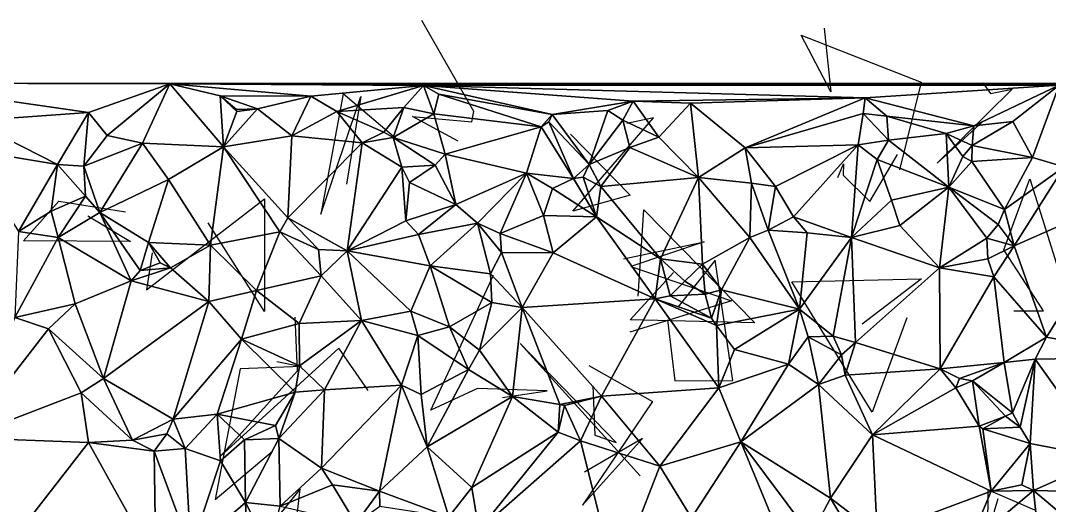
# Model space of a CAD drawing. Header units: metres. Extents: x -15.6 to 15.9, y -15.6 to 15.8.
# Drawn here: x -8.65 to 4.47, y 9.6 to 15.78 of the extents above; entities that cross this region are included whole.
import ezdxf

# ---------------------------------------------------------------- set-up
doc = ezdxf.new("R2010")
doc.units = ezdxf.units.M
doc.layers.add('CRACKS', color=1, linetype='Continuous')
doc.layers.add('STREET_MESH', color=7, linetype='Continuous')

msp = doc.modelspace()

# ---------------------------------------------------------------- linework, layer by layer
at = {"layer": 'CRACKS'}
for points in [[(-3.071, 14.246, 0.1), (-3.654, 14.56, 0.1), (-2.895, 14.493, 0.1), (-2.869, 14.627, 0.1), (-3.532, 15.785, 0.1)], [(1.6, 15.688, 0.1), (1.683, 14.878, 0.1), (1.304, 15.597, 0.1), (2.838, 15, 0.1), (2.561, 13.884, 0.1)], [(3.624, 14.993, 0.1), (3.723, 14.856, 0.1), (3.998, 14.912, 0.1), (3.039, 13.968, 0.1), (3.624, 14.5, 0.1)], [(-3.811, 14.233, 0.1), (-4.537, 14.849, 0.1), (-4.821, 13.318, 0.1), (-4.313, 14.815, 0.1), (-4.495, 13.7, 0.1)], [(-1.635, 14.335, 0.1), (-0.877, 13.561, 0.1), (-1.608, 13.357, 0.1), (-0.577, 14.547, 0.1), (-0.917, 14.473, 0.1)], [(1.775, 13.785, 0.1), (1.847, 13.957, 0.1), (1.84, 13.813, 0.1), (2.18, 13.478, 0.1), (2.535, 14.078, 0.1)], [(4.018, 12.083, 0.1), (4.398, 12.084, 0.1), (3.892, 12.861, 0.1), (4.223, 13.769, 0.1), (4.79, 11.964, 0.1)], [(-7.795, 13.295, 0.1), (-7.251, 12.968, 0.1), (-8.615, 12.977, 0.1), (-8.164, 13.484, 0.1), (-7.313, 13.345, 0.1)], [(-6.973, 12.823, 0.1), (-7.046, 12.352, 0.1), (-5.541, 13.511, 0.1), (-5.54, 12.075, 0.1), (-6.259, 13.207, 0.1)], [(-0.773, 12.273, 0.1), (-0.7, 13.37, 0.1), (0.716, 11.933, 0.1), (-0.874, 11.968, 0.1), (-0.321, 12.575, 0.1)], [(-0.961, 12.746, 0.1), (0.069, 12.966, 0.1), (-0.867, 12.65, 0.1), (0.417, 12.212, 0.1), (-0.88, 11.813, 0.1)], [(-0.399, 11.968, 0.1), (-0.304, 11.193, 0.1), (0.432, 11.197, 0.1), (0.209, 12.729, 0.1), (-0.267, 12.131, 0.1)], [(-2.505, 10.978, 0.1), (-1.936, 11.065, 0.1), (-2.821, 11.095, 0.1), (-3.417, 10.819, 0.1), (-2.621, 12.54, 0.1)], [(2.653, 11.993, 0.1), (2.21, 10.793, 0.1), (1.187, 12.454, 0.1), (2.839, 12.494, 0.1), (2.083, 11.916, 0.1)], [(-4.216, 11.068, 0.1), (-4.594, 11.608, 0.1), (-6.106, 10.226, 0.1), (-5.118, 11.319, 0.1), (-5.151, 12.003, 0.1)], [(-1.351, 11.128, 0.1), (-1.325, 10.501, 0.1), (-1.054, 10.407, 0.1), (-2.28, 11.667, 0.1), (-0.747, 9.98, 0.1)], [(-5.385, 11.439, 0.1), (-5.067, 11.374, 0.1), (-5.851, 11.344, 0.1), (-6.17, 9.677, 0.1), (-5.44, 10.297, 0.1)], [(-1.404, 11.386, 0.1), (-0.591, 10.93, 0.1), (-1.483, 9.608, 0.1), (-0.717, 10.456, 0.1), (-1.46, 10.026, 0.1)], [(-5.249, 8.349, 0.1), (-5.087, 9.816, 0.1), (-6.152, 8.488, 0.1), (-5.227, 8.227, 0.1), (-5.898, 9.137, 0.1)], [(4.288, 9.544, 0.1), (3.689, 9.801, 0.1), (3.676, 8.267, 0.1), (3.772, 9.533, 0.1), (3.819, 9.69, 0.1)]]:
    msp.add_polyline3d(points, dxfattribs=at)
at = {"layer": 'STREET_MESH'}
for points in [[(-6.746, 14.979), (14.192, 14.983), (-10.381, 14.985)], [(-7.786, 14.613), (-6.746, 14.979), (-10.381, 14.985)], [(-9.276, 14.508), (-7.786, 14.613), (-10.381, 14.985)], [(-7.786, 14.613), (-7.549, 14.318), (-6.746, 14.979)], [(-7.549, 14.318), (-7.095, 14.22), (-6.746, 14.979)], [(-7.095, 14.22), (-6.064, 14.177), (-6.746, 14.979)], [(14.192, 14.983), (-6.746, 14.979), (4.596, 14.963)], [(-6.746, 14.979), (-3.514, 14.957), (4.596, 14.963)], [(-6.746, 14.979), (-6.064, 14.177), (-6.106, 14.825)], [(-4.951, 14.822), (-6.746, 14.979), (-6.106, 14.825)], [(-4.951, 14.822), (-3.514, 14.957), (-6.746, 14.979)], [(-3.514, 14.957), (2.124, 14.798), (4.596, 14.963)], [(2.124, 14.798), (3.508, 14.441), (4.596, 14.963)], [(3.508, 14.441), (4.007, 14.499), (4.596, 14.963)], [(4.007, 14.499), (4.258, 14.041), (4.596, 14.963)], [(4.258, 14.041), (4.66, 13.922), (4.596, 14.963)], [(-4.951, 14.822), (-4.619, 14.625), (-3.514, 14.957)], [(-4.619, 14.625), (-3.763, 14.677), (-3.514, 14.957)], [(-3.763, 14.677), (-3.379, 14.595), (-3.514, 14.957)], [(2.124, 14.798), (-3.514, 14.957), (-0.837, 14.757)], [(-3.514, 14.957), (-1.871, 14.587), (-0.837, 14.757)], [(-3.317, 14.847), (-1.871, 14.587), (-3.514, 14.957)], [(-3.379, 14.595), (-3.317, 14.847), (-3.514, 14.957)], [(-3.379, 14.595), (-2.01, 14.431), (-3.317, 14.847)], [(-3.317, 14.847), (-2.01, 14.431), (-1.871, 14.587)], [(-6.064, 14.177), (-5.892, 14.627), (-6.106, 14.825)], [(-5.629, 14.661), (-4.951, 14.822), (-6.106, 14.825)], [(-5.896, 14.651), (-5.629, 14.661), (-6.106, 14.825)], [(-5.892, 14.627), (-5.896, 14.651), (-6.106, 14.825)], [(-4.951, 14.822), (-5.629, 14.661), (-5.193, 14.316)], [(-4.951, 14.822), (-5.193, 14.316), (-4.619, 14.625)], [(-1.871, 14.587), (-1.159, 14.638), (-0.837, 14.757)], [(-1.159, 14.638), (-0.97, 14.517), (-0.837, 14.757)], [(-0.97, 14.517), (-0.51, 14.297), (-0.837, 14.757)], [(-0.106, 14.732), (2.124, 14.798), (-0.837, 14.757)], [(-0.51, 14.297), (-0.106, 14.732), (-0.837, 14.757)], [(-0.51, 14.297), (-0.002, 13.783), (-0.106, 14.732)], [(-0.106, 14.732), (0.593, 14.162), (2.124, 14.798)], [(-0.002, 13.783), (0.593, 14.162), (-0.106, 14.732)], [(0.593, 14.162), (2.098, 14.601), (2.124, 14.798)], [(2.098, 14.601), (2.398, 14.565), (2.124, 14.798)], [(2.398, 14.565), (3.508, 14.441), (2.124, 14.798)], [(-7.786, 14.613), (-9.276, 14.508), (-8.179, 13.951)], [(-7.846, 13.929), (-7.786, 14.613), (-8.179, 13.951)], [(-7.846, 13.929), (-7.549, 14.318), (-7.786, 14.613)], [(-5.193, 14.316), (-5.629, 14.661), (-6.064, 14.177)], [(-5.629, 14.661), (-5.892, 14.627), (-6.064, 14.177)], [(-5.896, 14.651), (-5.892, 14.627), (-5.629, 14.661)], [(-5.193, 14.316), (-4.295, 14.228), (-4.619, 14.625)], [(-4.018, 14.362), (-3.763, 14.677), (-4.619, 14.625)], [(-4.295, 14.228), (-4.018, 14.362), (-4.619, 14.625)], [(-3.763, 14.677), (-4.018, 14.362), (-3.901, 14.296)], [(-3.379, 14.595), (-3.763, 14.677), (-3.901, 14.296)], [(-3.379, 14.595), (-3.901, 14.296), (-3.237, 14.08)], [(-2.01, 14.431), (-3.379, 14.595), (-3.237, 14.08)], [(-1.871, 14.587), (-2.01, 14.431), (-1.915, 14.496)], [(-1.871, 14.587), (-1.915, 14.496), (-1.397, 13.948)], [(-1.871, 14.587), (-1.397, 13.948), (-1.159, 14.638)], [(-1.397, 13.948), (-0.97, 14.517), (-1.159, 14.638)], [(2.098, 14.601), (0.593, 14.162), (2.032, 14.199)], [(2.418, 14.262), (2.098, 14.601), (2.032, 14.199)], [(2.098, 14.601), (2.418, 14.262), (2.398, 14.565)], [(-9.276, 14.508), (-9.332, 14.141), (-8.179, 13.951)], [(-2.01, 14.431), (-1.6, 13.772), (-1.915, 14.496)], [(-1.915, 14.496), (-1.6, 13.772), (-1.397, 13.948)], [(-1.397, 13.948), (-0.88, 14.167), (-0.97, 14.517)], [(-0.88, 14.167), (-0.51, 14.297), (-0.97, 14.517)], [(2.418, 14.262), (3.154, 14.346), (2.398, 14.565)], [(3.154, 14.346), (3.508, 14.441), (2.398, 14.565)], [(3.154, 14.346), (3.489, 14.192), (3.508, 14.441)], [(3.489, 14.192), (4.007, 14.499), (3.508, 14.441)], [(4.007, 14.499), (3.489, 14.192), (4.258, 14.041)], [(-7.549, 14.318), (-7.846, 13.929), (-7.095, 14.22)], [(-5.193, 14.316), (-6.064, 14.177), (-5.243, 13.269)], [(-4.295, 14.228), (-5.193, 14.316), (-5.243, 13.269)], [(-3.901, 14.296), (-4.018, 14.362), (-4.295, 14.228)], [(-2.01, 14.431), (-3.237, 14.08), (-2.198, 13.84)], [(-1.6, 13.772), (-2.01, 14.431), (-2.198, 13.84)], [(3.188, 13.662), (3.154, 14.346), (2.418, 14.262)], [(3.369, 14.052), (3.489, 14.192), (3.154, 14.346)], [(3.369, 14.052), (3.154, 14.346), (3.188, 13.662)], [(-7.846, 13.929), (-7.641, 13.338), (-7.095, 14.22)], [(-7.641, 13.338), (-6.765, 13.758), (-7.095, 14.22)], [(-7.095, 14.22), (-6.765, 13.758), (-6.064, 14.177)], [(-6.765, 13.758), (-6.231, 12.92), (-6.064, 14.177)], [(-6.231, 12.92), (-5.346, 13.093), (-6.064, 14.177)], [(-6.064, 14.177), (-5.346, 13.093), (-5.243, 13.269)], [(-4.484, 12.851), (-4.295, 14.228), (-5.243, 13.269)], [(-4.484, 12.851), (-3.787, 13.917), (-4.295, 14.228)], [(-3.787, 13.917), (-3.901, 14.296), (-4.295, 14.228)], [(-3.901, 14.296), (-3.361, 13.943), (-3.237, 14.08)], [(-3.787, 13.917), (-3.361, 13.943), (-3.901, 14.296)], [(-0.51, 14.297), (-0.88, 14.167), (-0.002, 13.783)], [(2.032, 14.199), (0.593, 14.162), (0.977, 13.669)], [(1.209, 13.282), (2.032, 14.199), (0.977, 13.669)], [(1.209, 13.282), (1.948, 13.021), (2.032, 14.199)], [(2.032, 14.199), (1.948, 13.021), (2.275, 14.014)], [(2.418, 14.262), (2.032, 14.199), (2.275, 14.014)], [(3.188, 13.662), (2.418, 14.262), (2.275, 14.014)], [(3.489, 14.192), (3.369, 14.052), (3.483, 13.987)], [(4.258, 14.041), (3.489, 14.192), (3.483, 13.987)], [(-9.332, 14.141), (-8.68, 13.097), (-8.179, 13.951)], [(-3.361, 13.943), (-3.1, 13.441), (-3.237, 14.08)], [(-3.237, 14.08), (-3.1, 13.441), (-2.198, 13.84)], [(-0.88, 14.167), (-1.397, 13.948), (-1.248, 13.671)], [(-0.002, 13.783), (-0.88, 14.167), (-1.248, 13.671)], [(0.593, 14.162), (-0.002, 13.783), (0.672, 13.713)], [(0.977, 13.669), (0.593, 14.162), (0.672, 13.713)], [(3.369, 14.052), (3.188, 13.662), (3.483, 13.987)], [(-8.68, 13.097), (-8.262, 13.356), (-8.179, 13.951)], [(-8.262, 13.356), (-7.823, 13.546), (-8.179, 13.951)], [(-7.823, 13.546), (-7.846, 13.929), (-8.179, 13.951)], [(-7.823, 13.546), (-7.641, 13.338), (-7.846, 13.929)], [(-3.787, 13.917), (-4.484, 12.851), (-3.738, 13.23)], [(-3.361, 13.943), (-3.787, 13.917), (-3.69, 13.72)], [(-3.787, 13.917), (-3.738, 13.23), (-3.69, 13.72)], [(-3.361, 13.943), (-3.69, 13.72), (-3.1, 13.441)], [(-1.6, 13.772), (-1.477, 13.788), (-1.397, 13.948)], [(-1.397, 13.948), (-1.477, 13.788), (-1.248, 13.671)], [(1.948, 13.021), (2.459, 13.496), (2.275, 14.014)], [(2.459, 13.496), (3.188, 13.662), (2.275, 14.014)], [(3.188, 13.662), (3.899, 13.377), (3.483, 13.987)], [(3.899, 13.377), (4.258, 14.041), (3.483, 13.987)], [(4.258, 14.041), (3.899, 13.377), (4.66, 13.922)], [(4.66, 13.922), (3.899, 13.377), (4.021, 12.913)], [(5.598, 13.604), (4.66, 13.922), (4.021, 12.913)], [(-3.1, 13.441), (-2.824, 13.202), (-2.198, 13.84)], [(-2.824, 13.202), (-2.534, 13.071), (-2.198, 13.84)], [(-2.534, 13.071), (-1.98, 13.298), (-2.198, 13.84)], [(-1.98, 13.298), (-1.865, 13.642), (-2.198, 13.84)], [(-1.865, 13.642), (-1.6, 13.772), (-2.198, 13.84)], [(-1.477, 13.788), (-1.6, 13.772), (-1.303, 13.283)], [(-1.477, 13.788), (-1.303, 13.283), (-1.248, 13.671)], [(-0.488, 12.749), (-0.002, 13.783), (-1.248, 13.671)], [(0.048, 12.68), (-0.002, 13.783), (-0.488, 12.749)], [(-0.002, 13.783), (0.653, 13.021), (0.672, 13.713)], [(0.048, 12.68), (0.653, 13.021), (-0.002, 13.783)], [(-6.765, 13.758), (-7.641, 13.338), (-7.021, 12.957)], [(-6.231, 12.92), (-6.765, 13.758), (-7.021, 12.957)], [(-3.69, 13.72), (-3.738, 13.23), (-3.1, 13.441)], [(-1.6, 13.772), (-1.865, 13.642), (-1.303, 13.283)], [(-1.303, 13.283), (-0.488, 12.749), (-1.248, 13.671)], [(0.653, 13.021), (0.883, 13.112), (0.672, 13.713)], [(0.883, 13.112), (0.977, 13.669), (0.672, 13.713)], [(0.883, 13.112), (1.209, 13.282), (0.977, 13.669)], [(2.564, 13.171), (3.188, 13.662), (2.459, 13.496)], [(2.564, 13.171), (3.071, 12.632), (3.188, 13.662)], [(3.188, 13.662), (3.071, 12.632), (3.673, 13.012)], [(3.819, 13.184), (3.188, 13.662), (3.673, 13.012)], [(3.819, 13.184), (3.899, 13.377), (3.188, 13.662)], [(-8.171, 13.019), (-7.823, 13.546), (-8.262, 13.356)], [(-8.171, 13.019), (-7.641, 13.338), (-7.823, 13.546)], [(-1.303, 13.283), (-1.865, 13.642), (-1.98, 13.298)], [(4.434, 11.748), (5.598, 13.604), (4.021, 12.913)], [(5.598, 13.604), (4.434, 11.748), (5.808, 11.495)], [(-3.1, 13.441), (-3.738, 13.23), (-3.576, 13.056)], [(-2.824, 13.202), (-3.1, 13.441), (-3.576, 13.056)], [(1.948, 13.021), (2.564, 13.171), (2.459, 13.496)], [(-8.171, 13.019), (-8.262, 13.356), (-8.68, 13.097)], [(-7.641, 13.338), (-8.171, 13.019), (-7.243, 12.466)], [(-7.641, 13.338), (-7.125, 12.597), (-7.021, 12.957)], [(-7.125, 12.597), (-7.641, 13.338), (-7.243, 12.466)], [(-5.346, 13.093), (-4.85, 12.865), (-5.243, 13.269)], [(-4.85, 12.865), (-4.484, 12.851), (-5.243, 13.269)], [(-1.98, 13.298), (-2.534, 13.071), (-1.859, 12.824)], [(-1.303, 13.283), (-1.98, 13.298), (-1.859, 12.824)], [(-0.556, 12.236), (-1.303, 13.283), (-1.859, 12.824)], [(-1.303, 13.283), (-0.556, 12.236), (-0.488, 12.749)], [(1.209, 13.282), (0.883, 13.112), (1.383, 13.078)], [(1.948, 13.021), (1.209, 13.282), (1.383, 13.078)], [(3.899, 13.377), (3.819, 13.184), (4.021, 12.913)], [(-3.738, 13.23), (-4.484, 12.851), (-3.576, 13.056)], [(-3.425, 12.656), (-2.824, 13.202), (-3.576, 13.056)], [(-2.824, 13.202), (-3.425, 12.656), (-2.656, 12.556)], [(-2.824, 13.202), (-2.518, 12.827), (-2.534, 13.071)], [(-2.518, 12.827), (-2.824, 13.202), (-2.656, 12.556)], [(3.071, 12.632), (2.564, 13.171), (1.948, 13.021)], [(3.819, 13.184), (3.673, 13.012), (4.021, 12.913)], [(-8.726, 11.999), (-8.171, 13.019), (-8.68, 13.097)], [(-7.954, 12.174), (-8.171, 13.019), (-8.726, 11.999)], [(-8.171, 13.019), (-7.954, 12.174), (-7.243, 12.466)], [(-5.346, 13.093), (-6.231, 12.92), (-5.644, 12.342)], [(-4.819, 12.532), (-5.346, 13.093), (-5.644, 12.342)], [(-4.85, 12.865), (-5.346, 13.093), (-4.819, 12.532)], [(-4.484, 12.851), (-3.425, 12.656), (-3.576, 13.056)], [(-2.534, 13.071), (-2.518, 12.827), (-1.859, 12.824)], [(0.653, 13.021), (0.048, 12.68), (0.288, 12.351)], [(1.283, 12.106), (0.653, 13.021), (0.288, 12.351)], [(0.883, 13.112), (0.653, 13.021), (1.283, 12.106)], [(1.383, 13.078), (0.883, 13.112), (1.283, 12.106)], [(1.948, 13.021), (1.383, 13.078), (1.283, 12.106)], [(1.716, 11.761), (1.948, 13.021), (1.283, 12.106)], [(1.948, 13.021), (1.716, 11.761), (1.999, 11.68)], [(3.071, 12.632), (1.948, 13.021), (1.999, 11.68)], [(3.071, 12.632), (3.689, 12.747), (3.673, 13.012)], [(3.673, 13.012), (3.689, 12.747), (4.021, 12.913)], [(-7.125, 12.597), (-6.872, 12.698), (-7.021, 12.957)], [(-6.741, 12.631), (-6.231, 12.92), (-7.021, 12.957)], [(-6.872, 12.698), (-6.741, 12.631), (-7.021, 12.957)], [(-6.741, 12.631), (-6.25, 12.204), (-6.231, 12.92)], [(-6.231, 12.92), (-6.25, 12.204), (-5.644, 12.342)], [(-4.484, 12.851), (-4.85, 12.865), (-4.819, 12.532)], [(3.689, 12.747), (3.764, 12.518), (4.021, 12.913)], [(3.764, 12.518), (4.434, 11.748), (4.021, 12.913)], [(-4.484, 12.851), (-4.819, 12.532), (-4.301, 11.962)], [(-3.674, 12.082), (-4.484, 12.851), (-4.301, 11.962)], [(-3.425, 12.656), (-4.484, 12.851), (-3.674, 12.082)], [(-2.254, 12.128), (-2.518, 12.827), (-2.656, 12.556)], [(-2.518, 12.827), (-2.254, 12.128), (-1.859, 12.824)], [(-2.254, 12.128), (-0.556, 12.236), (-1.859, 12.824)], [(-0.556, 12.236), (-0.365, 12.277), (-0.488, 12.749)], [(-0.365, 12.277), (-0.177, 12.463), (-0.488, 12.749)], [(-0.177, 12.463), (0.048, 12.68), (-0.488, 12.749)], [(3.764, 12.518), (3.689, 12.747), (3.071, 12.632)], [(-6.741, 12.631), (-7.243, 12.466), (-6.25, 12.204)], [(-6.741, 12.631), (-7.125, 12.597), (-7.243, 12.466)], [(-6.872, 12.698), (-7.125, 12.597), (-6.741, 12.631)], [(-3.425, 12.656), (-3.674, 12.082), (-3.179, 11.882)], [(-3.425, 12.656), (-2.642, 12.189), (-2.656, 12.556)], [(-2.642, 12.189), (-3.425, 12.656), (-3.179, 11.882)], [(-0.177, 12.463), (0.082, 12.295), (0.048, 12.68)], [(0.048, 12.68), (0.082, 12.295), (0.288, 12.351)], [(3.078, 11.343), (3.071, 12.632), (1.999, 11.68)], [(3.764, 12.518), (3.071, 12.632), (3.078, 11.343)], [(-5.098, 11.921), (-4.819, 12.532), (-5.644, 12.342)], [(-4.819, 12.532), (-5.098, 11.921), (-4.301, 11.962)], [(-2.642, 12.189), (-2.254, 12.128), (-2.656, 12.556)], [(3.764, 12.518), (3.078, 11.343), (3.895, 11.425)], [(4.434, 11.748), (3.764, 12.518), (3.895, 11.425)], [(-7.954, 12.174), (-7.596, 11.22), (-7.243, 12.466)], [(-7.243, 12.466), (-7.596, 11.22), (-6.25, 12.204)], [(-6.25, 12.204), (-5.833, 11.722), (-5.644, 12.342)], [(-5.833, 11.722), (-5.098, 11.921), (-5.644, 12.342)], [(0.082, 12.295), (-0.177, 12.463), (-0.365, 12.277)], [(0.082, 12.295), (0.164, 11.989), (0.288, 12.351)], [(0.164, 11.989), (0.227, 11.897), (0.288, 12.351)], [(0.227, 11.897), (1.283, 12.106), (0.288, 12.351)], [(-1.241, 10.997), (-0.556, 12.236), (-2.254, 12.128)], [(-0.556, 12.236), (-1.241, 10.997), (0.255, 11.103)], [(-0.365, 12.277), (-0.556, 12.236), (0.164, 11.989)], [(0.227, 11.897), (-0.556, 12.236), (0.255, 11.103)], [(-0.556, 12.236), (0.227, 11.897), (0.164, 11.989)], [(0.082, 12.295), (-0.365, 12.277), (0.164, 11.989)], [(-8.296, 11.856), (-7.954, 12.174), (-8.726, 11.999)], [(-7.596, 11.22), (-7.954, 12.174), (-8.296, 11.856)], [(-7.596, 11.22), (-6.704, 10.704), (-6.25, 12.204)], [(-6.704, 10.704), (-5.833, 11.722), (-6.25, 12.204)], [(-3.674, 12.082), (-4.301, 11.962), (-3.585, 11.769)], [(-3.179, 11.882), (-3.674, 12.082), (-3.585, 11.769)], [(-2.642, 12.189), (-3.179, 11.882), (-2.797, 11.583)], [(-2.254, 12.128), (-2.642, 12.189), (-2.797, 11.583)], [(-2.375, 10.993), (-2.254, 12.128), (-2.797, 11.583)], [(-2.375, 10.993), (-1.772, 10.888), (-2.254, 12.128)], [(-1.772, 10.888), (-1.241, 10.997), (-2.254, 12.128)], [(0.227, 11.897), (0.454, 11.592), (1.283, 12.106)], [(0.454, 11.592), (1.143, 11.406), (1.283, 12.106)], [(1.143, 11.406), (1.396, 11.753), (1.283, 12.106)], [(1.396, 11.753), (1.716, 11.761), (1.283, 12.106)], [(-8.296, 11.856), (-8.726, 11.999), (-9.376, 10.465)], [(-5.098, 11.921), (-5.095, 11.382), (-4.301, 11.962)], [(-5.095, 11.382), (-4.775, 11.079), (-4.301, 11.962)], [(-4.775, 11.079), (-3.793, 11.136), (-4.301, 11.962)], [(-4.301, 11.962), (-3.793, 11.136), (-3.585, 11.769)], [(-8.296, 11.856), (-9.376, 10.465), (-7.88, 11.04)], [(-7.596, 11.22), (-8.296, 11.856), (-7.88, 11.04)], [(-5.833, 11.722), (-5.095, 11.382), (-5.098, 11.921)], [(-2.936, 11.335), (-3.179, 11.882), (-3.585, 11.769)], [(-3.179, 11.882), (-2.936, 11.335), (-2.797, 11.583)], [(0.454, 11.592), (0.227, 11.897), (0.255, 11.103)], [(-6.704, 10.704), (-6.144, 10.766), (-5.833, 11.722)], [(-5.833, 11.722), (-6.144, 10.766), (-5.148, 11.047)], [(-5.095, 11.382), (-5.833, 11.722), (-5.148, 11.047)], [(-3.793, 11.136), (-3.54, 11.016), (-3.585, 11.769)], [(-3.54, 11.016), (-2.936, 11.335), (-3.585, 11.769)], [(1.529, 11.146), (1.396, 11.753), (1.143, 11.406)], [(1.819, 11.522), (1.716, 11.761), (1.396, 11.753)], [(1.529, 11.146), (1.819, 11.522), (1.396, 11.753)], [(1.716, 11.761), (1.819, 11.522), (1.999, 11.68)], [(4.29, 11.467), (4.434, 11.748), (3.895, 11.425)], [(4.434, 11.748), (4.29, 11.467), (5.808, 11.495)], [(-2.936, 11.335), (-2.375, 10.993), (-2.797, 11.583)], [(1.143, 11.406), (0.454, 11.592), (0.255, 11.103)], [(1.999, 11.68), (1.819, 11.522), (1.869, 11.265)], [(3.078, 11.343), (1.999, 11.68), (1.869, 11.265)], [(1.819, 11.522), (1.529, 11.146), (1.869, 11.265)], [(3.078, 11.343), (3.324, 11.223), (3.895, 11.425)], [(3.324, 11.223), (3.49, 11.19), (3.895, 11.425)], [(3.49, 11.19), (4.003, 10.783), (3.895, 11.425)], [(4.003, 10.783), (4.29, 11.467), (3.895, 11.425)], [(4.099, 10.603), (4.29, 11.467), (4.003, 10.783)], [(4.099, 10.603), (4.226, 10.394), (4.29, 11.467)], [(4.29, 11.467), (4.226, 10.394), (5.191, 10.206)], [(5.808, 11.495), (4.29, 11.467), (5.191, 10.206)], [(-4.775, 11.079), (-5.095, 11.382), (-5.148, 11.047)], [(-2.936, 11.335), (-3.54, 11.016), (-3.466, 10.351)], [(-2.375, 10.993), (-2.936, 11.335), (-3.466, 10.351)], [(0.535, 10.413), (1.143, 11.406), (0.255, 11.103)], [(0.535, 10.413), (1.529, 11.146), (1.143, 11.406)], [(2.216, 10.504), (3.078, 11.343), (1.869, 11.265)], [(3.078, 11.343), (2.216, 10.504), (3.278, 11.101)], [(3.324, 11.223), (3.078, 11.343), (3.278, 11.101)], [(-7.225, 10.435), (-7.596, 11.22), (-7.88, 11.04)], [(-6.704, 10.704), (-7.596, 11.22), (-7.225, 10.435)], [(1.529, 11.146), (2.216, 10.504), (1.869, 11.265)], [(3.49, 11.19), (3.324, 11.223), (3.278, 11.101)], [(3.577, 10.613), (3.49, 11.19), (3.278, 11.101)], [(3.49, 11.19), (3.912, 10.742), (4.003, 10.783)], [(3.577, 10.613), (3.912, 10.742), (3.49, 11.19)], [(-9.376, 10.465), (-7.784, 10.405), (-7.88, 11.04)], [(-7.784, 10.405), (-7.225, 10.435), (-7.88, 11.04)], [(-6.144, 10.766), (-5.4, 10.621), (-5.148, 11.047)], [(-5.4, 10.621), (-5.358, 10.458), (-5.148, 11.047)], [(-4.775, 11.079), (-5.358, 10.458), (-4.811, 10.078)], [(-5.358, 10.458), (-4.775, 11.079), (-5.148, 11.047)], [(-3.793, 11.136), (-4.775, 11.079), (-4.811, 10.078)], [(-4.074, 9.783), (-3.793, 11.136), (-4.811, 10.078)], [(-3.793, 11.136), (-4.074, 9.783), (-3.466, 10.351)], [(-3.54, 11.016), (-3.793, 11.136), (-3.466, 10.351)], [(-1.241, 10.997), (-0.495, 10.105), (0.255, 11.103)], [(-0.495, 10.105), (0.535, 10.413), (0.255, 11.103)], [(1.529, 11.146), (0.535, 10.413), (1.678, 9.697)], [(2.216, 10.504), (1.529, 11.146), (1.678, 9.697)], [(2.216, 10.504), (3.577, 10.613), (3.278, 11.101)], [(-2.895, 9.832), (-2.375, 10.993), (-3.466, 10.351)], [(-2.895, 9.832), (-1.793, 10.536), (-2.375, 10.993)], [(-1.793, 10.536), (-1.772, 10.888), (-2.375, 10.993)], [(-1.772, 10.888), (-1.714, 10.877), (-1.241, 10.997)], [(-1.241, 10.997), (-1.714, 10.877), (-1.508, 10.426)], [(-0.495, 10.105), (-1.241, 10.997), (-1.508, 10.426)], [(-6.144, 10.766), (-6.704, 10.704), (-6.554, 10.327)], [(-6.101, 10.171), (-6.144, 10.766), (-6.554, 10.327)], [(-6.144, 10.766), (-6.101, 10.171), (-5.794, 10.441)], [(-5.4, 10.621), (-6.144, 10.766), (-5.794, 10.441)], [(-1.714, 10.877), (-1.772, 10.888), (-1.793, 10.536)], [(-1.714, 10.877), (-1.793, 10.536), (-1.508, 10.426)], [(3.912, 10.742), (4.099, 10.603), (4.003, 10.783)], [(-6.786, 10.515), (-6.704, 10.704), (-7.225, 10.435)], [(-6.704, 10.704), (-6.786, 10.515), (-6.554, 10.327)], [(3.625, 10.579), (3.912, 10.742), (3.577, 10.613)], [(3.912, 10.742), (3.625, 10.579), (4.099, 10.603)], [(-6.946, 10.296), (-6.786, 10.515), (-7.225, 10.435)], [(-6.786, 10.515), (-6.946, 10.296), (-6.554, 10.327)], [(-5.358, 10.458), (-5.4, 10.621), (-5.794, 10.441)], [(-1.793, 10.536), (-2.895, 9.832), (-2.807, 9.286)], [(-1.793, 10.536), (-2.807, 9.286), (-1.508, 10.426)], [(2.275, 9.24), (2.216, 10.504), (1.678, 9.697)], [(3.729, 9.787), (3.577, 10.613), (2.216, 10.504)], [(2.275, 9.24), (3.729, 9.787), (2.216, 10.504)], [(3.625, 10.579), (3.577, 10.613), (3.729, 9.787)], [(4.099, 10.603), (3.625, 10.579), (4.226, 10.394)], [(4.226, 10.394), (3.625, 10.579), (3.729, 9.787)], [(-7.784, 10.405), (-9.376, 10.465), (-8.674, 9.262)], [(-6.927, 8.857), (-7.784, 10.405), (-8.674, 9.262)], [(-6.946, 10.296), (-7.225, 10.435), (-7.784, 10.405)], [(-6.946, 10.296), (-7.784, 10.405), (-6.927, 8.857)], [(-5.794, 10.441), (-6.101, 10.171), (-5.783, 9.641)], [(-5.358, 10.458), (-5.794, 10.441), (-5.783, 9.641)], [(-5.339, 9.593), (-5.358, 10.458), (-5.783, 9.641)], [(-5.358, 10.458), (-5.339, 9.593), (-4.811, 10.078)], [(-2.807, 9.286), (-1.061, 8.648), (-1.508, 10.426)], [(-1.061, 8.648), (-0.495, 10.105), (-1.508, 10.426)], [(-0.092, 9.446), (0.535, 10.413), (-0.495, 10.105)], [(0.535, 10.413), (-0.092, 9.446), (1.143, 8.941)], [(0.535, 10.413), (1.427, 9.221), (1.678, 9.697)], [(0.535, 10.413), (1.143, 8.941), (1.427, 9.221)], [(4.119, 9.864), (4.226, 10.394), (3.729, 9.787)], [(4.226, 10.394), (4.119, 9.864), (4.27, 9.795)], [(4.226, 10.394), (4.27, 9.795), (5.191, 10.206)], [(-6.946, 10.296), (-6.481, 9.038), (-6.554, 10.327)], [(-6.481, 9.038), (-6.946, 10.296), (-6.927, 8.857)], [(-6.481, 9.038), (-6.101, 10.171), (-6.554, 10.327)], [(-4.074, 9.783), (-3.188, 9.456), (-3.466, 10.351)], [(-3.188, 9.456), (-2.895, 9.832), (-3.466, 10.351)], [(-6.101, 10.171), (-6.481, 9.038), (-5.783, 9.641)], [(4.27, 9.795), (5.175, 9.772), (5.191, 10.206)], [(-5.339, 9.593), (-4.671, 9.864), (-4.811, 10.078)], [(-4.671, 9.864), (-4.074, 9.783), (-4.811, 10.078)], [(-0.092, 9.446), (-0.495, 10.105), (-1.061, 8.648)], [(-4.671, 9.864), (-5.339, 9.593), (-4.375, 9.374)], [(-4.074, 9.783), (-4.671, 9.864), (-4.375, 9.374)], [(4.119, 9.864), (3.729, 9.787), (4.27, 9.795)], [(-4.068, 9.595), (-4.074, 9.783), (-4.375, 9.374)], [(-4.074, 9.783), (-4.068, 9.595), (-3.188, 9.456)], [(-2.895, 9.832), (-3.188, 9.456), (-2.807, 9.286)], [(3.729, 9.787), (2.275, 9.24), (3.442, 9.095)], [(3.442, 9.095), (4.419, 8.405), (4.27, 9.795)], [(3.729, 9.787), (3.442, 9.095), (4.27, 9.795)], [(4.419, 8.405), (4.866, 9.291), (4.27, 9.795)], [(4.866, 9.291), (5.175, 9.772), (4.27, 9.795)], [(-6.481, 9.038), (-5.748, 8.877), (-5.783, 9.641)], [(-5.485, 9.062), (-5.339, 9.593), (-5.783, 9.641)], [(-5.748, 8.877), (-5.485, 9.062), (-5.783, 9.641)], [(1.427, 9.221), (1.898, 9.33), (1.678, 9.697)], [(1.898, 9.33), (2.275, 9.24), (1.678, 9.697)]]:
    msp.add_3dface(points, dxfattribs=at)

doc.saveas('drawing.dxf')
